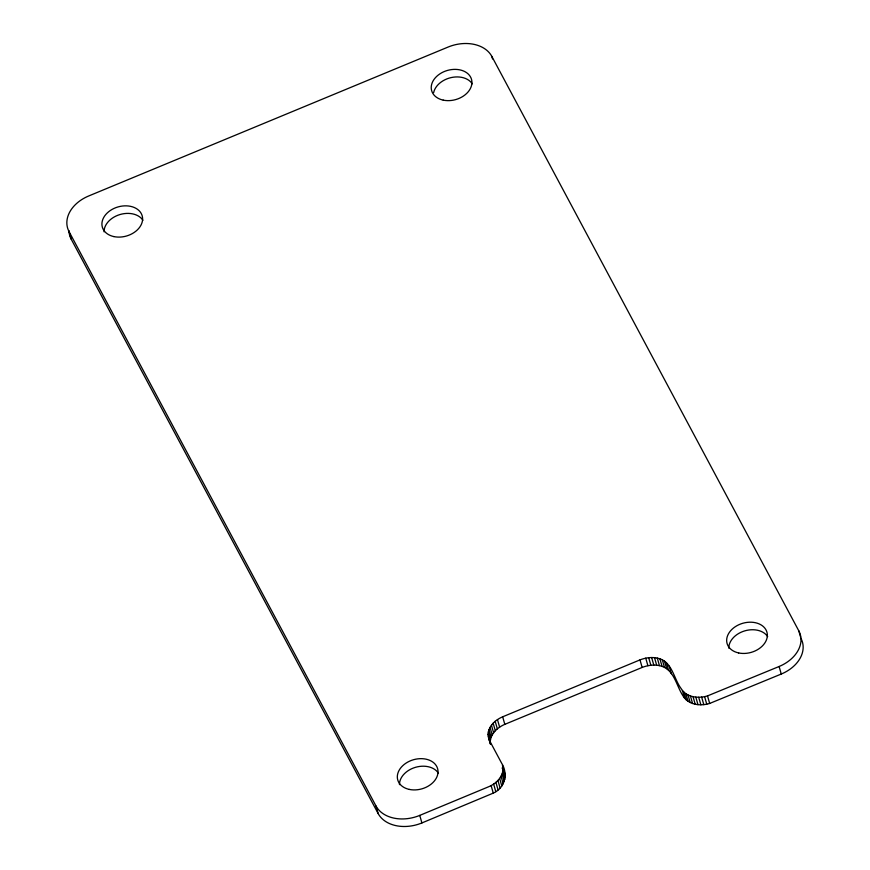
<?xml version="1.0" encoding="UTF-8"?>
<svg xmlns="http://www.w3.org/2000/svg" width="870" height="870" viewBox="0 0 870 870"><rect width="100%" height="100%" fill="white"/><g stroke="black" fill="none" stroke-linecap="round" stroke-linejoin="round"><path stroke-width="1.3" d="M488.07 734.16C488.581 725.95 495.519 719.816 502.664 716.804L639.994 659.895C646.29 657.426 653.413 656.632 659.906 658.807C672.51 663.06 674 679.263 681.188 688.648C686.397 697.512 698.501 698.697 707.517 695.902L779.107 666.496A34.528 25.252 -15.9 0 0 798.801 630.837L491.833 56.419A34.528 25.252 -15.9 0 0 448.094 47.056L88.74 195.957A34.528 25.252 -15.9 0 0 69.045 231.605L71.199 239.163L378.167 813.58A34.528 25.252 -15.9 0 0 421.906 822.944L493.279 793.114C504.948 788.079 508.395 773.582 501.566 763.077L489.538 740.566L488.07 734.16L490.332 743.937M490.223 741.708C490.734 733.497 497.673 727.363 504.807 724.351L642.147 667.442C648.444 664.974 655.567 664.191 662.059 666.366C675.305 670.987 676.719 688.3 684.559 698.077C690.552 705.265 701.231 706.005 709.67 703.449L781.26 674.043A34.528 25.252 -15.9 0 0 800.955 638.395M69.045 231.605L376.014 806.033A34.528 25.252 -15.9 0 0 419.753 815.397L488.44 786.839C496.835 783.555 505.252 774.779 502.425 765.111M502.12 767.982L504.578 772.658M798.801 630.837L800.596 637.134M779.107 666.496L781.26 674.043M707.517 695.902L709.67 703.449M704.602 696.642L706.755 704.2M701.644 697.098L703.797 704.646M698.697 697.261L700.85 704.809M695.815 697.12L697.968 704.667M693.053 696.685L695.195 704.243M690.432 695.967L692.585 703.515M688.029 694.978L690.182 702.525M685.864 693.716L688.018 701.274M683.983 692.226L686.136 699.784M682.417 690.53L684.559 698.077M669.16 666.137L671.303 673.684M666.366 662.548L668.508 670.096M664.484 661.059L666.627 668.606M491.833 56.419L492.55 58.942M662.32 659.808L664.462 667.355M659.906 658.807L662.059 666.366M657.296 658.09L659.449 665.637M654.523 657.666L656.676 665.213M651.641 657.524L653.794 665.071M648.694 657.687L650.847 665.235M645.736 658.133L647.889 665.691M639.994 659.895L642.147 667.442M502.664 716.804L504.807 724.351M497.455 719.577L499.608 727.124M495.182 721.295L497.325 728.842M493.159 723.187L495.313 730.746M491.441 725.232L493.594 732.779M502.914 767.253L505.068 774.811M503.023 769.482L505.176 777.03M490.06 727.385L492.202 734.943M502.74 771.755L504.894 779.303M502.077 774.017L504.219 781.564M489.027 729.625L491.169 737.173M488.353 731.887L490.506 739.435M501.044 776.247L503.186 783.805M489.538 740.566L490.604 744.339M488.179 736.39L489.973 742.675M499.652 778.411L501.805 785.958M497.934 780.455L500.087 788.002M495.922 782.347L498.064 789.895M493.638 784.066L495.78 791.613M491.126 785.566L493.279 793.114M419.753 815.397L421.906 822.944M376.014 806.033L378.167 813.58M433.651 92.633A20.717 15.149 -15.9 0 1 451.03 77.615A20.717 15.149 -15.9 0 1 472.258 83.814M104.063 231.822A20.717 15.149 -15.9 0 1 119.962 214.542A20.717 15.149 -15.9 0 1 142.93 220.273M728.799 648.172A20.717 15.149 -15.9 0 1 744.698 630.891A20.717 15.149 -15.9 0 1 767.677 636.622M399.471 784.631A20.717 15.149 -15.9 0 1 415.371 767.351A20.717 15.149 -15.9 0 1 438.349 773.093M71.199 239.163A34.528 25.252 -15.9 0 1 69.002 230.67M443.232 100.137A20.717 15.149 -15.9 0 0 471.834 80.888A20.717 15.149 -15.9 0 0 439.687 74.004A20.717 15.149 -15.9 0 0 443.232 100.137M113.905 236.596A20.717 15.149 -15.9 0 0 142.506 217.348A20.717 15.149 -15.9 0 0 110.359 210.475A20.717 15.149 -15.9 0 0 113.905 236.596M409.324 789.416A20.717 15.149 -15.9 0 0 437.925 770.168A20.717 15.149 -15.9 0 0 405.779 763.284A20.717 15.149 -15.9 0 0 409.324 789.416M738.652 652.946A20.717 15.149 -15.9 0 0 767.253 633.708A20.717 15.149 -15.9 0 0 735.106 626.824A20.717 15.149 -15.9 0 0 738.652 652.946"/></g></svg>
